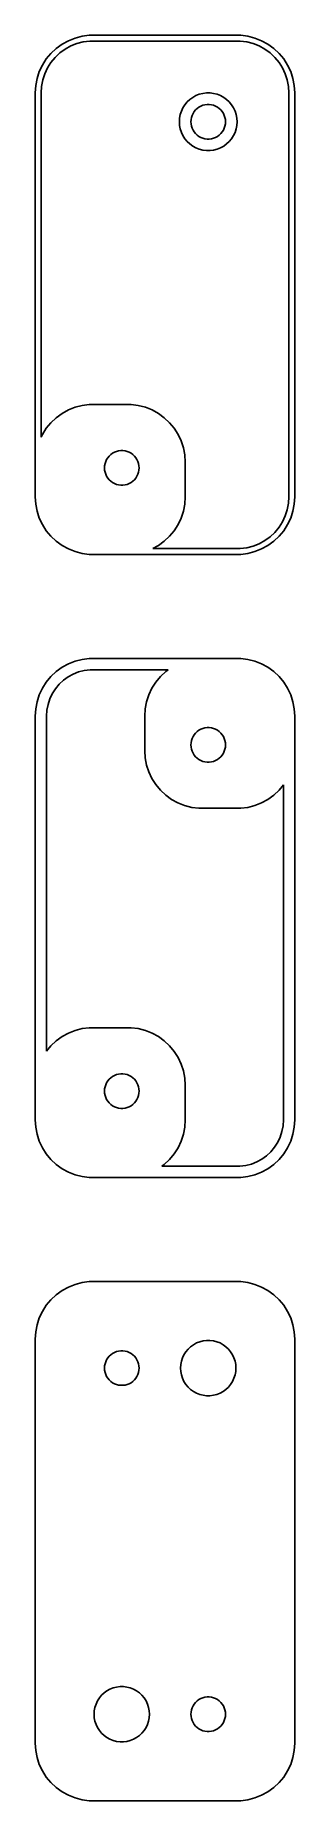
# Model space of a CAD drawing. Header units: metres. Extents: x -11 to 11, y 86 to 238.
import ezdxf

# ---------------------------------------------------------------- set-up
doc = ezdxf.new("R2010")
doc.units = ezdxf.units.M

msp = doc.modelspace()

# ---------------------------------------------------------------- linework, layer by layer
for p, q in [((-9.43712, 237.353), (-9.89484, 236.923)), ((-8.92912, 237.722), (-9.43712, 237.353)), ((-9.11839, 236.967), (-8.66121, 237.299)), ((-8.37889, 238.024), (-8.92912, 237.722)), ((-8.66121, 237.299), (-8.166, 237.572)), ((-7.79507, 238.255), (-8.37889, 238.024)), ((-8.166, 237.572), (-7.64056, 237.78)), ((-7.1869, 238.411), (-7.79507, 238.255)), ((-7.64056, 237.78), (-7.0932, 237.92)), ((-6.56395, 238.49), (-7.1869, 238.411)), ((-7.0932, 237.92), (-6.53255, 237.991)), ((6.56395, 238.49), (-6.56395, 238.49)), ((-6.53255, 237.991), (6.53255, 237.991)), ((6.53255, 237.991), (7.0932, 237.92)), ((7.1869, 238.411), (6.56395, 238.49)), ((7.0932, 237.92), (7.64056, 237.78)), ((7.79507, 238.255), (7.1869, 238.411)), ((7.64056, 237.78), (8.166, 237.572)), ((8.37889, 238.024), (7.79507, 238.255)), ((8.166, 237.572), (8.66121, 237.299)), ((8.92912, 237.722), (8.37889, 238.024)), ((8.66121, 237.299), (9.11839, 236.967)), ((9.43712, 237.353), (8.92912, 237.722)), ((9.89484, 236.923), (9.43712, 237.353)), ((-10.6315, 235.909), (-10.8989, 235.341)), ((-10.2951, 236.439), (-10.6315, 235.909)), ((-10.434, 235.157), (-10.1934, 235.668)), ((-9.89484, 236.923), (-10.2951, 236.439)), ((-10.1934, 235.668), (-9.89056, 236.145)), ((-9.89056, 236.145), (-9.53035, 236.58)), ((-9.53035, 236.58), (-9.11839, 236.967)), ((9.11839, 236.967), (9.53035, 236.58)), ((9.53035, 236.58), (9.89056, 236.145)), ((9.89056, 236.145), (10.1934, 235.668)), ((10.2951, 236.439), (9.89484, 236.923)), ((10.1934, 235.668), (10.434, 235.157)), ((10.6315, 235.909), (10.2951, 236.439)), ((10.8989, 235.341), (10.6315, 235.909)), ((-11.2106, 234.127), (-11.25, 233.5)), ((-11.0929, 234.743), (-11.2106, 234.127)), ((-10.8989, 235.341), (-11.0929, 234.743)), ((-10.75, 233.5), (-10.7145, 234.064)), ((-10.7145, 234.064), (-10.6086, 234.619)), ((-10.6086, 234.619), (-10.434, 235.157)), ((10.434, 235.157), (10.6086, 234.619)), ((10.6086, 234.619), (10.7145, 234.064)), ((10.7145, 234.064), (10.75, 233.5)), ((11.0929, 234.743), (10.8989, 235.341)), ((11.2106, 234.127), (11.0929, 234.743)), ((11.25, 233.5), (11.2106, 234.127)), ((-11.25, 233.5), (-11.25, 198.5)), ((-10.75, 203.657), (-10.75, 233.5)), ((1.92757, 232.711), (1.72745, 232.469)), ((2.15643, 232.926), (1.92757, 232.711)), ((2.41043, 233.111), (2.15643, 232.926)), ((2.68555, 233.262), (2.41043, 233.111)), ((2.97745, 233.378), (2.68555, 233.262)), ((3.28154, 233.456), (2.97745, 233.378)), ((3.59302, 233.495), (3.28154, 233.456)), ((3.90697, 233.495), (3.59302, 233.495)), ((4.21844, 233.456), (3.90697, 233.495)), ((4.52254, 233.378), (4.21844, 233.456)), ((4.81444, 233.262), (4.52254, 233.378)), ((5.08955, 233.111), (4.81444, 233.262)), ((5.34355, 232.926), (5.08955, 233.111)), ((5.57242, 232.711), (5.34355, 232.926)), ((5.77254, 232.469), (5.57242, 232.711)), ((10.75, 233.5), (10.75, 198.5)), ((11.25, 198.5), (11.25, 233.5)), ((1.2697, 231.313), (1.25, 231)), ((1.25, 231), (1.2697, 230.687)), ((1.32854, 231.622), (1.2697, 231.313)), ((1.42555, 231.92), (1.32854, 231.622)), ((1.55922, 232.204), (1.42555, 231.92)), ((1.72745, 232.469), (1.55922, 232.204)), ((2.25, 231), (2.26183, 231.188)), ((2.26183, 230.812), (2.25, 231)), ((2.26183, 231.188), (2.29712, 231.373)), ((2.29712, 231.373), (2.35533, 231.552)), ((2.35533, 231.552), (2.43553, 231.723)), ((2.43553, 231.723), (2.53647, 231.882)), ((2.53647, 231.882), (2.65654, 232.027)), ((2.65654, 232.027), (2.79385, 232.156)), ((2.79385, 232.156), (2.94626, 232.266)), ((2.94626, 232.266), (3.11133, 232.357)), ((3.11133, 232.357), (3.28647, 232.427)), ((3.28647, 232.427), (3.46892, 232.473)), ((3.46892, 232.473), (3.65581, 232.497)), ((3.65581, 232.497), (3.84418, 232.497)), ((3.84418, 232.497), (4.03107, 232.473)), ((4.03107, 232.473), (4.21352, 232.427)), ((4.21352, 232.427), (4.38866, 232.357)), ((4.38866, 232.357), (4.55373, 232.266)), ((4.55373, 232.266), (4.70613, 232.156)), ((4.70613, 232.156), (4.84344, 232.027)), ((4.84344, 232.027), (4.96352, 231.882)), ((4.96352, 231.882), (5.06445, 231.723)), ((5.06445, 231.723), (5.14465, 231.552)), ((5.14465, 231.552), (5.20287, 231.373)), ((5.20287, 231.373), (5.23816, 231.188)), ((5.23816, 231.188), (5.25, 231)), ((5.25, 231), (5.23816, 230.812)), ((5.94077, 232.204), (5.77254, 232.469)), ((6.07443, 231.92), (5.94077, 232.204)), ((6.17145, 231.622), (6.07443, 231.92)), ((6.23029, 231.313), (6.17145, 231.622)), ((6.25, 231), (6.23029, 231.313)), ((6.23029, 230.687), (6.25, 231)), ((1.2697, 230.687), (1.32854, 230.378)), ((1.32854, 230.378), (1.42555, 230.08)), ((1.42555, 230.08), (1.55922, 229.796)), ((1.55922, 229.796), (1.72745, 229.531)), ((1.72745, 229.531), (1.92757, 229.289)), ((2.29712, 230.627), (2.26183, 230.812)), ((2.35533, 230.448), (2.29712, 230.627)), ((2.43553, 230.277), (2.35533, 230.448)), ((2.53647, 230.118), (2.43553, 230.277)), ((2.65654, 229.973), (2.53647, 230.118)), ((2.79385, 229.844), (2.65654, 229.973)), ((2.94626, 229.734), (2.79385, 229.844)), ((3.11133, 229.643), (2.94626, 229.734)), ((3.28647, 229.573), (3.11133, 229.643)), ((3.46892, 229.527), (3.28647, 229.573)), ((3.65581, 229.503), (3.46892, 229.527)), ((3.84418, 229.503), (3.65581, 229.503)), ((4.03107, 229.527), (3.84418, 229.503)), ((4.21352, 229.573), (4.03107, 229.527)), ((4.38866, 229.643), (4.21352, 229.573)), ((4.55373, 229.734), (4.38866, 229.643)), ((4.70613, 229.844), (4.55373, 229.734)), ((4.84344, 229.973), (4.70613, 229.844)), ((4.96352, 230.118), (4.84344, 229.973)), ((5.06445, 230.277), (4.96352, 230.118)), ((5.14465, 230.448), (5.06445, 230.277)), ((5.20287, 230.627), (5.14465, 230.448)), ((5.23816, 230.812), (5.20287, 230.627)), ((5.57242, 229.289), (5.77254, 229.531)), ((5.77254, 229.531), (5.94077, 229.796)), ((5.94077, 229.796), (6.07443, 230.08)), ((6.07443, 230.08), (6.17145, 230.378)), ((6.17145, 230.378), (6.23029, 230.687)), ((1.92757, 229.289), (2.15643, 229.074)), ((2.15643, 229.074), (2.41043, 228.889)), ((2.41043, 228.889), (2.68555, 228.738)), ((2.68555, 228.738), (2.97745, 228.622)), ((2.97745, 228.622), (3.28154, 228.544)), ((3.28154, 228.544), (3.59302, 228.505)), ((3.59302, 228.505), (3.90697, 228.505)), ((3.90697, 228.505), (4.21844, 228.544)), ((4.21844, 228.544), (4.52254, 228.622)), ((4.52254, 228.622), (4.81444, 228.738)), ((4.81444, 228.738), (5.08955, 228.889)), ((5.08955, 228.889), (5.34355, 229.074)), ((5.34355, 229.074), (5.57242, 229.289)), ((-9.43712, 205.353), (-9.89484, 204.923)), ((-8.92912, 205.722), (-9.43712, 205.353)), ((-8.37889, 206.024), (-8.92912, 205.722)), ((-7.79507, 206.255), (-8.37889, 206.024)), ((-7.1869, 206.411), (-7.79507, 206.255)), ((-6.56395, 206.49), (-7.1869, 206.411)), ((-2.93604, 206.49), (-6.56395, 206.49)), ((-2.31308, 206.411), (-2.93604, 206.49)), ((-1.70491, 206.255), (-2.31308, 206.411)), ((-1.12109, 206.024), (-1.70491, 206.255)), ((-0.57086, 205.722), (-1.12109, 206.024)), ((-0.06287, 205.353), (-0.57086, 205.722)), ((0.39484, 204.923), (-0.06287, 205.353)), ((-10.6315, 203.909), (-10.75, 203.657)), ((-10.2951, 204.439), (-10.6315, 203.909)), ((-9.89484, 204.923), (-10.2951, 204.439)), ((0.79507, 204.439), (0.39484, 204.923)), ((1.13153, 203.909), (0.79507, 204.439)), ((1.39888, 203.341), (1.13153, 203.909)), ((-4.96352, 201.882), (-4.84344, 202.027)), ((-4.84344, 202.027), (-4.70613, 202.156)), ((-4.70613, 202.156), (-4.55373, 202.266)), ((-4.55373, 202.266), (-4.38866, 202.357)), ((-4.38866, 202.357), (-4.21352, 202.427)), ((-4.21352, 202.427), (-4.03107, 202.473)), ((-4.03107, 202.473), (-3.84418, 202.497)), ((-3.84418, 202.497), (-3.65581, 202.497)), ((-3.65581, 202.497), (-3.46892, 202.473)), ((-3.46892, 202.473), (-3.28647, 202.427)), ((-3.28647, 202.427), (-3.11133, 202.357)), ((-3.11133, 202.357), (-2.94626, 202.266)), ((-2.94626, 202.266), (-2.79385, 202.156)), ((-2.79385, 202.156), (-2.65654, 202.027)), ((-2.65654, 202.027), (-2.53647, 201.882)), ((1.59291, 202.743), (1.39888, 203.341)), ((1.71057, 202.127), (1.59291, 202.743)), ((1.75, 201.5), (1.71057, 202.127)), ((-5.25, 201), (-5.23816, 201.188)), ((-5.23816, 200.812), (-5.25, 201)), ((-5.23816, 201.188), (-5.20287, 201.373)), ((-5.20287, 200.627), (-5.23816, 200.812)), ((-5.20287, 201.373), (-5.14465, 201.552)), ((-5.14465, 200.448), (-5.20287, 200.627)), ((-5.14465, 201.552), (-5.06445, 201.723)), ((-5.06445, 200.277), (-5.14465, 200.448)), ((-5.06445, 201.723), (-4.96352, 201.882)), ((-2.53647, 201.882), (-2.43553, 201.723)), ((-2.43553, 201.723), (-2.35533, 201.552)), ((-2.35533, 200.448), (-2.43553, 200.277)), ((-2.35533, 201.552), (-2.29712, 201.373)), ((-2.29712, 200.627), (-2.35533, 200.448)), ((-2.29712, 201.373), (-2.26183, 201.188)), ((-2.26183, 200.812), (-2.29712, 200.627)), ((-2.26183, 201.188), (-2.25, 201)), ((-2.25, 201), (-2.26183, 200.812)), ((1.75, 198.5), (1.75, 201.5)), ((-4.96352, 200.118), (-5.06445, 200.277)), ((-4.84344, 199.973), (-4.96352, 200.118)), ((-4.70613, 199.844), (-4.84344, 199.973)), ((-4.55373, 199.734), (-4.70613, 199.844)), ((-4.38866, 199.643), (-4.55373, 199.734)), ((-4.21352, 199.573), (-4.38866, 199.643)), ((-4.03107, 199.527), (-4.21352, 199.573)), ((-3.84418, 199.503), (-4.03107, 199.527)), ((-3.65581, 199.503), (-3.84418, 199.503)), ((-3.46892, 199.527), (-3.65581, 199.503)), ((-3.28647, 199.573), (-3.46892, 199.527)), ((-3.11133, 199.643), (-3.28647, 199.573)), ((-2.94626, 199.734), (-3.11133, 199.643)), ((-2.79385, 199.844), (-2.94626, 199.734)), ((-2.65654, 199.973), (-2.79385, 199.844)), ((-2.53647, 200.118), (-2.65654, 199.973)), ((-2.43553, 200.277), (-2.53647, 200.118)), ((-11.25, 198.5), (-11.2106, 197.873)), ((-11.2106, 197.873), (-11.0929, 197.257)), ((1.59291, 197.257), (1.71057, 197.873)), ((1.71057, 197.873), (1.75, 198.5)), ((10.6086, 197.381), (10.434, 196.843)), ((10.7145, 197.936), (10.6086, 197.381)), ((10.75, 198.5), (10.7145, 197.936)), ((11.0929, 197.257), (11.2106, 197.873)), ((11.2106, 197.873), (11.25, 198.5)), ((-11.0929, 197.257), (-10.8989, 196.659)), ((-10.8989, 196.659), (-10.6315, 196.091)), ((-10.6315, 196.091), (-10.2951, 195.561)), ((0.79507, 195.561), (1.13153, 196.091)), ((1.13153, 196.091), (1.39888, 196.659)), ((1.39888, 196.659), (1.59291, 197.257)), ((9.89056, 195.855), (9.53035, 195.42)), ((10.1934, 196.332), (9.89056, 195.855)), ((10.434, 196.843), (10.1934, 196.332)), ((10.2951, 195.561), (10.6315, 196.091)), ((10.6315, 196.091), (10.8989, 196.659)), ((10.8989, 196.659), (11.0929, 197.257)), ((-10.2951, 195.561), (-9.89484, 195.077)), ((-9.89484, 195.077), (-9.43712, 194.647)), ((-9.43712, 194.647), (-8.92912, 194.278)), ((-0.57086, 194.278), (-0.06287, 194.647)), ((-0.06287, 194.647), (0.39484, 195.077)), ((0.39484, 195.077), (0.79507, 195.561)), ((8.166, 194.428), (7.64056, 194.22)), ((8.66121, 194.701), (8.166, 194.428)), ((9.11839, 195.033), (8.66121, 194.701)), ((8.92912, 194.278), (9.43712, 194.647)), ((9.53035, 195.42), (9.11839, 195.033)), ((9.43712, 194.647), (9.89484, 195.077)), ((9.89484, 195.077), (10.2951, 195.561)), ((-8.92912, 194.278), (-8.37889, 193.976)), ((-8.37889, 193.976), (-7.79507, 193.745)), ((-7.79507, 193.745), (-7.1869, 193.589)), ((-7.1869, 193.589), (-6.56395, 193.51)), ((-6.56395, 193.51), (6.56395, 193.51)), ((-1.06104, 194.009), (-0.57086, 194.278)), ((6.53255, 194.009), (-1.06104, 194.009)), ((7.0932, 194.08), (6.53255, 194.009)), ((6.56395, 193.51), (7.1869, 193.589)), ((7.64056, 194.22), (7.0932, 194.08)), ((7.1869, 193.589), (7.79507, 193.745)), ((7.79507, 193.745), (8.37889, 193.976)), ((8.37889, 193.976), (8.92912, 194.278)), ((-8.92912, 183.722), (-9.43712, 183.353)), ((-8.37889, 184.024), (-8.92912, 183.722)), ((-7.79507, 184.255), (-8.37889, 184.024)), ((-7.1869, 184.411), (-7.79507, 184.255)), ((-6.56395, 184.49), (-7.1869, 184.411)), ((6.56395, 184.49), (-6.56395, 184.49)), ((7.1869, 184.411), (6.56395, 184.49)), ((7.79507, 184.255), (7.1869, 184.411)), ((8.37889, 184.024), (7.79507, 184.255)), ((8.92912, 183.722), (8.37889, 184.024)), ((9.43712, 183.353), (8.92912, 183.722)), ((-10.2951, 182.439), (-10.6315, 181.909)), ((-9.89484, 182.923), (-10.2951, 182.439)), ((-9.43712, 183.353), (-9.89484, 182.923)), ((-9.50417, 181.864), (-9.18219, 182.254)), ((-9.18219, 182.254), (-8.81395, 182.599)), ((-8.81395, 182.599), (-8.40529, 182.896)), ((-8.40529, 182.896), (-7.96265, 183.14)), ((-7.96265, 183.14), (-7.49298, 183.326)), ((-7.49298, 183.326), (-7.00371, 183.451)), ((-7.00371, 183.451), (-6.50256, 183.514)), ((-6.50256, 183.514), (0.28568, 183.514)), ((-0.79507, 182.439), (-1.13153, 181.909)), ((-0.39484, 182.923), (-0.79507, 182.439)), ((0.06287, 183.353), (-0.39484, 182.923)), ((0.28568, 183.514), (0.06287, 183.353)), ((9.89484, 182.923), (9.43712, 183.353)), ((10.2951, 182.439), (9.89484, 182.923)), ((10.6315, 181.909), (10.2951, 182.439)), ((-11.0929, 180.743), (-11.2106, 180.127)), ((-10.8989, 181.341), (-11.0929, 180.743)), ((-10.6315, 181.909), (-10.8989, 181.341)), ((-10.146, 180.5), (-9.98991, 180.981)), ((-9.98991, 180.981), (-9.77484, 181.438)), ((-9.77484, 181.438), (-9.50417, 181.864)), ((-1.59291, 180.743), (-1.71057, 180.127)), ((-1.39888, 181.341), (-1.59291, 180.743)), ((-1.13153, 181.909), (-1.39888, 181.341)), ((10.8989, 181.341), (10.6315, 181.909)), ((11.0929, 180.743), (10.8989, 181.341)), ((11.2106, 180.127), (11.0929, 180.743)), ((-11.2106, 180.127), (-11.25, 179.5)), ((-11.25, 179.5), (-11.25, 144.5)), ((-10.2724, 179.5), (-10.2407, 180.004)), ((-10.2724, 150.466), (-10.2724, 179.5)), ((-10.2407, 180.004), (-10.146, 180.5)), ((-1.71057, 180.127), (-1.75, 179.5)), ((-1.75, 179.5), (-1.75, 176.5)), ((11.25, 179.5), (11.2106, 180.127)), ((11.25, 144.5), (11.25, 179.5)), ((2.29712, 177.373), (2.35533, 177.552)), ((2.35533, 177.552), (2.43553, 177.723)), ((2.43553, 177.723), (2.53647, 177.882)), ((2.53647, 177.882), (2.65654, 178.027)), ((2.65654, 178.027), (2.79385, 178.156)), ((2.79385, 178.156), (2.94626, 178.266)), ((2.94626, 178.266), (3.11133, 178.357)), ((3.11133, 178.357), (3.28647, 178.427)), ((3.28647, 178.427), (3.46892, 178.473)), ((3.46892, 178.473), (3.65581, 178.497)), ((3.65581, 178.497), (3.84418, 178.497)), ((3.84418, 178.497), (4.03107, 178.473)), ((4.03107, 178.473), (4.21352, 178.427)), ((4.21352, 178.427), (4.38866, 178.357)), ((4.38866, 178.357), (4.55373, 178.266)), ((4.55373, 178.266), (4.70613, 178.156)), ((4.70613, 178.156), (4.84344, 178.027)), ((4.84344, 178.027), (4.96352, 177.882)), ((4.96352, 177.882), (5.06445, 177.723)), ((5.06445, 177.723), (5.14465, 177.552)), ((5.14465, 177.552), (5.20287, 177.373)), ((-1.75, 176.5), (-1.71057, 175.873)), ((2.25, 177), (2.26183, 177.188)), ((2.26183, 176.812), (2.25, 177)), ((2.26183, 177.188), (2.29712, 177.373)), ((2.29712, 176.627), (2.26183, 176.812)), ((2.35533, 176.448), (2.29712, 176.627)), ((2.43553, 176.277), (2.35533, 176.448)), ((2.53647, 176.118), (2.43553, 176.277)), ((2.65654, 175.973), (2.53647, 176.118)), ((2.79385, 175.844), (2.65654, 175.973)), ((4.84344, 175.973), (4.70613, 175.844)), ((4.96352, 176.118), (4.84344, 175.973)), ((5.06445, 176.277), (4.96352, 176.118)), ((5.14465, 176.448), (5.06445, 176.277)), ((5.20287, 176.627), (5.14465, 176.448)), ((5.20287, 177.373), (5.23816, 177.188)), ((5.23816, 176.812), (5.20287, 176.627)), ((5.23816, 177.188), (5.25, 177)), ((5.25, 177), (5.23816, 176.812)), ((-1.71057, 175.873), (-1.59291, 175.257)), ((-1.59291, 175.257), (-1.39888, 174.659)), ((-1.39888, 174.659), (-1.13153, 174.091)), ((2.94626, 175.734), (2.79385, 175.844)), ((3.11133, 175.643), (2.94626, 175.734)), ((3.28647, 175.573), (3.11133, 175.643)), ((3.46892, 175.527), (3.28647, 175.573)), ((3.65581, 175.503), (3.46892, 175.527)), ((3.84418, 175.503), (3.65581, 175.503)), ((4.03107, 175.527), (3.84418, 175.503)), ((4.21352, 175.573), (4.03107, 175.527)), ((4.38866, 175.643), (4.21352, 175.573)), ((4.55373, 175.734), (4.38866, 175.643)), ((4.70613, 175.844), (4.55373, 175.734)), ((-1.13153, 174.091), (-0.79507, 173.561)), ((-0.79507, 173.561), (-0.39484, 173.077)), ((-0.39484, 173.077), (0.06287, 172.647)), ((9.43712, 172.647), (9.89484, 173.077)), ((9.89484, 173.077), (10.2724, 173.534)), ((10.2724, 173.534), (10.2724, 144.5)), ((0.06287, 172.647), (0.57086, 172.278)), ((0.57086, 172.278), (1.12109, 171.976)), ((1.12109, 171.976), (1.70491, 171.745)), ((1.70491, 171.745), (2.31308, 171.589)), ((2.31308, 171.589), (2.93604, 171.51)), ((2.93604, 171.51), (6.56395, 171.51)), ((6.56395, 171.51), (7.1869, 171.589)), ((7.1869, 171.589), (7.79507, 171.745)), ((7.79507, 171.745), (8.37889, 171.976)), ((8.37889, 171.976), (8.92912, 172.278)), ((8.92912, 172.278), (9.43712, 172.647)), ((-8.92912, 151.722), (-9.43712, 151.353)), ((-8.37889, 152.024), (-8.92912, 151.722)), ((-7.79507, 152.255), (-8.37889, 152.024)), ((-7.1869, 152.411), (-7.79507, 152.255)), ((-6.56395, 152.49), (-7.1869, 152.411)), ((-2.93604, 152.49), (-6.56395, 152.49)), ((-2.31308, 152.411), (-2.93604, 152.49)), ((-1.70491, 152.255), (-2.31308, 152.411)), ((-1.12109, 152.024), (-1.70491, 152.255)), ((-0.57086, 151.722), (-1.12109, 152.024)), ((-0.06287, 151.353), (-0.57086, 151.722)), ((-9.89484, 150.923), (-10.2724, 150.466)), ((-9.43712, 151.353), (-9.89484, 150.923)), ((0.39484, 150.923), (-0.06287, 151.353)), ((0.79507, 150.439), (0.39484, 150.923)), ((1.13153, 149.909), (0.79507, 150.439)), ((-4.38866, 148.357), (-4.21352, 148.427)), ((-4.21352, 148.427), (-4.03107, 148.473)), ((-4.03107, 148.473), (-3.84418, 148.497)), ((-3.84418, 148.497), (-3.65581, 148.497)), ((-3.65581, 148.497), (-3.46892, 148.473)), ((-3.46892, 148.473), (-3.28647, 148.427)), ((-3.28647, 148.427), (-3.11133, 148.357)), ((1.39888, 149.341), (1.13153, 149.909)), ((1.59291, 148.743), (1.39888, 149.341)), ((1.71057, 148.127), (1.59291, 148.743)), ((-5.25, 147), (-5.23816, 147.188)), ((-5.23816, 146.812), (-5.25, 147)), ((-5.23816, 147.188), (-5.20287, 147.373)), ((-5.20287, 147.373), (-5.14465, 147.552)), ((-5.14465, 147.552), (-5.06445, 147.723)), ((-5.06445, 147.723), (-4.96352, 147.882)), ((-4.96352, 147.882), (-4.84344, 148.027)), ((-4.84344, 148.027), (-4.70613, 148.156)), ((-4.70613, 148.156), (-4.55373, 148.266)), ((-4.55373, 148.266), (-4.38866, 148.357)), ((-3.11133, 148.357), (-2.94626, 148.266)), ((-2.94626, 148.266), (-2.79385, 148.156)), ((-2.79385, 148.156), (-2.65654, 148.027)), ((-2.65654, 148.027), (-2.53647, 147.882)), ((-2.53647, 147.882), (-2.43553, 147.723)), ((-2.43553, 147.723), (-2.35533, 147.552)), ((-2.35533, 147.552), (-2.29712, 147.373)), ((-2.29712, 147.373), (-2.26183, 147.188)), ((-2.26183, 147.188), (-2.25, 147)), ((-2.25, 147), (-2.26183, 146.812)), ((1.75, 147.5), (1.71057, 148.127)), ((1.75, 144.5), (1.75, 147.5)), ((-5.20287, 146.627), (-5.23816, 146.812)), ((-5.14465, 146.448), (-5.20287, 146.627)), ((-5.06445, 146.277), (-5.14465, 146.448)), ((-4.96352, 146.118), (-5.06445, 146.277)), ((-4.84344, 145.973), (-4.96352, 146.118)), ((-4.70613, 145.844), (-4.84344, 145.973)), ((-4.55373, 145.734), (-4.70613, 145.844)), ((-4.38866, 145.643), (-4.55373, 145.734)), ((-4.21352, 145.573), (-4.38866, 145.643)), ((-4.03107, 145.527), (-4.21352, 145.573)), ((-3.84418, 145.503), (-4.03107, 145.527)), ((-3.65581, 145.503), (-3.84418, 145.503)), ((-3.46892, 145.527), (-3.65581, 145.503)), ((-3.28647, 145.573), (-3.46892, 145.527)), ((-3.11133, 145.643), (-3.28647, 145.573)), ((-2.94626, 145.734), (-3.11133, 145.643)), ((-2.79385, 145.844), (-2.94626, 145.734)), ((-2.65654, 145.973), (-2.79385, 145.844)), ((-2.53647, 146.118), (-2.65654, 145.973)), ((-2.43553, 146.277), (-2.53647, 146.118)), ((-2.35533, 146.448), (-2.43553, 146.277)), ((-2.29712, 146.627), (-2.35533, 146.448)), ((-2.26183, 146.812), (-2.29712, 146.627)), ((-11.25, 144.5), (-11.2106, 143.873)), ((-11.2106, 143.873), (-11.0929, 143.257)), ((1.59291, 143.257), (1.71057, 143.873)), ((1.71057, 143.873), (1.75, 144.5)), ((10.2407, 143.996), (10.146, 143.5)), ((10.2724, 144.5), (10.2407, 143.996)), ((11.0929, 143.257), (11.2106, 143.873)), ((11.2106, 143.873), (11.25, 144.5)), ((-11.0929, 143.257), (-10.8989, 142.659)), ((-10.8989, 142.659), (-10.6315, 142.091)), ((1.13153, 142.091), (1.39888, 142.659)), ((1.39888, 142.659), (1.59291, 143.257)), ((9.77484, 142.562), (9.50417, 142.136)), ((9.98991, 143.019), (9.77484, 142.562)), ((10.146, 143.5), (9.98991, 143.019)), ((10.6315, 142.091), (10.8989, 142.659)), ((10.8989, 142.659), (11.0929, 143.257)), ((-10.6315, 142.091), (-10.2951, 141.561)), ((-10.2951, 141.561), (-9.89484, 141.077)), ((-9.89484, 141.077), (-9.43712, 140.647)), ((-0.06287, 140.647), (0.39484, 141.077)), ((0.39484, 141.077), (0.79507, 141.561)), ((0.79507, 141.561), (1.13153, 142.091)), ((7.96265, 140.86), (7.49298, 140.674)), ((8.40529, 141.104), (7.96265, 140.86)), ((8.81395, 141.401), (8.40529, 141.104)), ((9.18219, 141.746), (8.81395, 141.401)), ((9.50417, 142.136), (9.18219, 141.746)), ((9.43712, 140.647), (9.89484, 141.077)), ((9.89484, 141.077), (10.2951, 141.561)), ((10.2951, 141.561), (10.6315, 142.091)), ((-9.43712, 140.647), (-8.92912, 140.278)), ((-8.92912, 140.278), (-8.37889, 139.976)), ((-8.37889, 139.976), (-7.79507, 139.745)), ((-7.79507, 139.745), (-7.1869, 139.589)), ((-7.1869, 139.589), (-6.56395, 139.51)), ((-6.56395, 139.51), (6.56395, 139.51)), ((-0.28568, 140.486), (-0.06287, 140.647)), ((6.50256, 140.486), (-0.28568, 140.486)), ((7.00371, 140.549), (6.50256, 140.486)), ((6.56395, 139.51), (7.1869, 139.589)), ((7.49298, 140.674), (7.00371, 140.549)), ((7.1869, 139.589), (7.79507, 139.745)), ((7.79507, 139.745), (8.37889, 139.976)), ((8.37889, 139.976), (8.92912, 140.278)), ((8.92912, 140.278), (9.43712, 140.647)), ((-7.79507, 130.255), (-8.37889, 130.024)), ((-7.1869, 130.411), (-7.79507, 130.255)), ((-6.56395, 130.49), (-7.1869, 130.411)), ((6.56395, 130.49), (-6.56395, 130.49)), ((7.1869, 130.411), (6.56395, 130.49)), ((7.79507, 130.255), (7.1869, 130.411)), ((8.37889, 130.024), (7.79507, 130.255)), ((-9.89484, 128.923), (-10.2951, 128.439)), ((-9.43712, 129.353), (-9.89484, 128.923)), ((-8.92912, 129.722), (-9.43712, 129.353)), ((-8.37889, 130.024), (-8.92912, 129.722)), ((8.92912, 129.722), (8.37889, 130.024)), ((9.43712, 129.353), (8.92912, 129.722)), ((9.89484, 128.923), (9.43712, 129.353)), ((10.2951, 128.439), (9.89484, 128.923)), ((-10.8989, 127.341), (-11.0929, 126.743)), ((-10.6315, 127.909), (-10.8989, 127.341)), ((-10.2951, 128.439), (-10.6315, 127.909)), ((10.6315, 127.909), (10.2951, 128.439)), ((10.8989, 127.341), (10.6315, 127.909)), ((11.0929, 126.743), (10.8989, 127.341)), ((-11.2106, 126.127), (-11.25, 125.5)), ((-11.25, 125.5), (-11.25, 90.5)), ((-11.0929, 126.743), (-11.2106, 126.127)), ((11.2106, 126.127), (11.0929, 126.743)), ((11.25, 125.5), (11.2106, 126.127)), ((11.25, 90.5), (11.25, 125.5)), ((-4.96352, 123.882), (-4.84344, 124.027)), ((-4.84344, 124.027), (-4.70613, 124.156)), ((-4.70613, 124.156), (-4.55373, 124.266)), ((-4.55373, 124.266), (-4.38866, 124.357)), ((-4.38866, 124.357), (-4.21352, 124.427)), ((-4.21352, 124.427), (-4.03107, 124.473)), ((-4.03107, 124.473), (-3.84418, 124.497)), ((-3.84418, 124.497), (-3.65581, 124.497)), ((-3.65581, 124.497), (-3.46892, 124.473)), ((-3.46892, 124.473), (-3.28647, 124.427)), ((-3.28647, 124.427), (-3.11133, 124.357)), ((-3.11133, 124.357), (-2.94626, 124.266)), ((-2.94626, 124.266), (-2.79385, 124.156)), ((-2.79385, 124.156), (-2.65654, 124.027)), ((-2.65654, 124.027), (-2.53647, 123.882)), ((1.51852, 123.883), (1.64685, 124.156)), ((1.64685, 124.156), (1.80835, 124.411)), ((1.80835, 124.411), (2.00047, 124.643)), ((2.00047, 124.643), (2.22017, 124.849)), ((2.22017, 124.849), (2.464, 125.026)), ((2.464, 125.026), (2.72812, 125.172)), ((2.72812, 125.172), (3.00835, 125.283)), ((3.00835, 125.283), (3.30028, 125.357)), ((3.30028, 125.357), (3.59929, 125.395)), ((3.59929, 125.395), (3.9007, 125.395)), ((3.9007, 125.395), (4.19971, 125.357)), ((4.19971, 125.357), (4.49164, 125.283)), ((4.49164, 125.283), (4.77187, 125.172)), ((4.77187, 125.172), (5.03598, 125.026)), ((5.03598, 125.026), (5.27982, 124.849)), ((5.27982, 124.849), (5.49951, 124.643)), ((5.49951, 124.643), (5.69164, 124.411)), ((5.69164, 124.411), (5.85313, 124.156)), ((5.85313, 124.156), (5.98146, 123.883)), ((-5.25, 123), (-5.23816, 123.188)), ((-5.23816, 122.812), (-5.25, 123)), ((-5.23816, 123.188), (-5.20287, 123.373)), ((-5.20287, 122.627), (-5.23816, 122.812)), ((-5.20287, 123.373), (-5.14465, 123.552)), ((-5.14465, 122.448), (-5.20287, 122.627)), ((-5.14465, 123.552), (-5.06445, 123.723)), ((-5.06445, 122.277), (-5.14465, 122.448)), ((-5.06445, 123.723), (-4.96352, 123.882)), ((-2.53647, 123.882), (-2.43553, 123.723)), ((-2.43553, 123.723), (-2.35533, 123.552)), ((-2.35533, 122.448), (-2.43553, 122.277)), ((-2.35533, 123.552), (-2.29712, 123.373)), ((-2.29712, 122.627), (-2.35533, 122.448)), ((-2.29712, 123.373), (-2.26183, 123.188)), ((-2.26183, 122.812), (-2.29712, 122.627)), ((-2.26183, 123.188), (-2.25, 123)), ((-2.25, 123), (-2.26183, 122.812)), ((1.34999, 123), (1.36891, 123.301)), ((1.36891, 122.699), (1.34999, 123)), ((1.36891, 123.301), (1.4254, 123.597)), ((1.4254, 122.403), (1.36891, 122.699)), ((1.4254, 123.597), (1.51852, 123.883)), ((1.51852, 122.117), (1.4254, 122.403)), ((5.98146, 123.883), (6.07458, 123.597)), ((6.07458, 122.403), (5.98146, 122.117)), ((6.07458, 123.597), (6.13107, 123.301)), ((6.13107, 122.699), (6.07458, 122.403)), ((6.13107, 123.301), (6.14999, 123)), ((6.14999, 123), (6.13107, 122.699)), ((-4.96352, 122.118), (-5.06445, 122.277)), ((-4.84344, 121.973), (-4.96352, 122.118)), ((-4.70613, 121.844), (-4.84344, 121.973)), ((-4.55373, 121.734), (-4.70613, 121.844)), ((-4.38866, 121.643), (-4.55373, 121.734)), ((-4.21352, 121.573), (-4.38866, 121.643)), ((-4.03107, 121.527), (-4.21352, 121.573)), ((-3.84418, 121.503), (-4.03107, 121.527)), ((-3.65581, 121.503), (-3.84418, 121.503)), ((-3.46892, 121.527), (-3.65581, 121.503)), ((-3.28647, 121.573), (-3.46892, 121.527)), ((-3.11133, 121.643), (-3.28647, 121.573)), ((-2.94626, 121.734), (-3.11133, 121.643)), ((-2.79385, 121.844), (-2.94626, 121.734)), ((-2.65654, 121.973), (-2.79385, 121.844)), ((-2.53647, 122.118), (-2.65654, 121.973)), ((-2.43553, 122.277), (-2.53647, 122.118)), ((1.64685, 121.844), (1.51852, 122.117)), ((1.80835, 121.589), (1.64685, 121.844)), ((2.00047, 121.357), (1.80835, 121.589)), ((2.22017, 121.151), (2.00047, 121.357)), ((2.464, 120.974), (2.22017, 121.151)), ((2.72812, 120.828), (2.464, 120.974)), ((5.03598, 120.974), (4.77187, 120.828)), ((5.27982, 121.151), (5.03598, 120.974)), ((5.49951, 121.357), (5.27982, 121.151)), ((5.69164, 121.589), (5.49951, 121.357)), ((5.85313, 121.844), (5.69164, 121.589)), ((5.98146, 122.117), (5.85313, 121.844)), ((3.00835, 120.717), (2.72812, 120.828)), ((3.30028, 120.643), (3.00835, 120.717)), ((3.59929, 120.605), (3.30028, 120.643)), ((3.9007, 120.605), (3.59929, 120.605)), ((4.19971, 120.643), (3.9007, 120.605)), ((4.49164, 120.717), (4.19971, 120.643)), ((4.77187, 120.828), (4.49164, 120.717)), ((-5.49951, 94.6429), (-5.27982, 94.8492)), ((-5.27982, 94.8492), (-5.03598, 95.0264)), ((-5.03598, 95.0264), (-4.77187, 95.1716)), ((-4.77187, 95.1716), (-4.49164, 95.2825)), ((-4.49164, 95.2825), (-4.19971, 95.3575)), ((-4.19971, 95.3575), (-3.9007, 95.3953)), ((-3.9007, 95.3953), (-3.59929, 95.3953)), ((-3.59929, 95.3953), (-3.30028, 95.3575)), ((-3.30028, 95.3575), (-3.00835, 95.2825)), ((-3.00835, 95.2825), (-2.72812, 95.1716)), ((-2.72812, 95.1716), (-2.464, 95.0264)), ((-2.464, 95.0264), (-2.22017, 94.8492)), ((-2.22017, 94.8492), (-2.00047, 94.6429)), ((-6.13107, 93.3008), (-6.07458, 93.5969)), ((-6.07458, 93.5969), (-5.98146, 93.8835)), ((-5.98146, 93.8835), (-5.85313, 94.1562)), ((-5.85313, 94.1562), (-5.69164, 94.4107)), ((-5.69164, 94.4107), (-5.49951, 94.6429)), ((-2.00047, 94.6429), (-1.80835, 94.4107)), ((-1.80835, 94.4107), (-1.64685, 94.1562)), ((-1.64685, 94.1562), (-1.51852, 93.8835)), ((-1.51852, 93.8835), (-1.4254, 93.5969)), ((-1.4254, 93.5969), (-1.36891, 93.3008)), ((2.26183, 93.188), (2.29712, 93.373)), ((2.29712, 93.373), (2.35533, 93.5522)), ((2.35533, 93.5522), (2.43553, 93.7226)), ((2.43553, 93.7226), (2.53647, 93.8817)), ((2.53647, 93.8817), (2.65654, 94.0268)), ((2.65654, 94.0268), (2.79385, 94.1558)), ((2.79385, 94.1558), (2.94626, 94.2665)), ((2.94626, 94.2665), (3.11133, 94.3573)), ((3.11133, 94.3573), (3.28647, 94.4266)), ((3.28647, 94.4266), (3.46892, 94.4734)), ((3.46892, 94.4734), (3.65581, 94.4971)), ((3.65581, 94.4971), (3.84418, 94.4971)), ((3.84418, 94.4971), (4.03107, 94.4734)), ((4.03107, 94.4734), (4.21352, 94.4266)), ((4.21352, 94.4266), (4.38866, 94.3573)), ((4.38866, 94.3573), (4.55373, 94.2665)), ((4.55373, 94.2665), (4.70613, 94.1558)), ((4.70613, 94.1558), (4.84344, 94.0268)), ((4.84344, 94.0268), (4.96352, 93.8817)), ((4.96352, 93.8817), (5.06445, 93.7226)), ((5.06445, 93.7226), (5.14465, 93.5522)), ((5.14465, 93.5522), (5.20287, 93.373)), ((5.20287, 93.373), (5.23816, 93.188)), ((-6.14999, 93), (-6.13107, 93.3008)), ((-6.13107, 92.6992), (-6.14999, 93)), ((-6.07458, 92.4032), (-6.13107, 92.6992)), ((-5.98146, 92.1165), (-6.07458, 92.4032)), ((-5.85313, 91.8438), (-5.98146, 92.1165)), ((-5.69164, 91.5893), (-5.85313, 91.8438)), ((-1.64685, 91.8438), (-1.80835, 91.5893)), ((-1.51852, 92.1165), (-1.64685, 91.8438)), ((-1.4254, 92.4032), (-1.51852, 92.1165)), ((-1.36891, 92.6992), (-1.4254, 92.4032)), ((-1.36891, 93.3008), (-1.34999, 93)), ((-1.34999, 93), (-1.36891, 92.6992)), ((2.25, 93), (2.26183, 93.188)), ((2.26183, 92.812), (2.25, 93)), ((2.29712, 92.627), (2.26183, 92.812)), ((2.35533, 92.4478), (2.29712, 92.627)), ((2.43553, 92.2774), (2.35533, 92.4478)), ((2.53647, 92.1183), (2.43553, 92.2774)), ((2.65654, 91.9732), (2.53647, 92.1183)), ((2.79385, 91.8442), (2.65654, 91.9732)), ((2.94626, 91.7335), (2.79385, 91.8442)), ((4.70613, 91.8442), (4.55373, 91.7335)), ((4.84344, 91.9732), (4.70613, 91.8442)), ((4.96352, 92.1183), (4.84344, 91.9732)), ((5.06445, 92.2774), (4.96352, 92.1183)), ((5.14465, 92.4478), (5.06445, 92.2774)), ((5.20287, 92.627), (5.14465, 92.4478)), ((5.23816, 92.812), (5.20287, 92.627)), ((5.23816, 93.188), (5.25, 93)), ((5.25, 93), (5.23816, 92.812)), ((-11.25, 90.5), (-11.2106, 89.8733)), ((-5.49951, 91.3571), (-5.69164, 91.5893)), ((-5.27982, 91.1508), (-5.49951, 91.3571)), ((-5.03598, 90.9736), (-5.27982, 91.1508)), ((-4.77187, 90.8284), (-5.03598, 90.9736)), ((-4.49164, 90.7175), (-4.77187, 90.8284)), ((-4.19971, 90.6425), (-4.49164, 90.7175)), ((-3.9007, 90.6047), (-4.19971, 90.6425)), ((-3.59929, 90.6047), (-3.9007, 90.6047)), ((-3.30028, 90.6425), (-3.59929, 90.6047)), ((-3.00835, 90.7175), (-3.30028, 90.6425)), ((-2.72812, 90.8284), (-3.00835, 90.7175)), ((-2.464, 90.9736), (-2.72812, 90.8284)), ((-2.22017, 91.1508), (-2.464, 90.9736)), ((-2.00047, 91.3571), (-2.22017, 91.1508)), ((-1.80835, 91.5893), (-2.00047, 91.3571)), ((3.11133, 91.6428), (2.94626, 91.7335)), ((3.28647, 91.5734), (3.11133, 91.6428)), ((3.46892, 91.5266), (3.28647, 91.5734)), ((3.65581, 91.503), (3.46892, 91.5266)), ((3.84418, 91.503), (3.65581, 91.503)), ((4.03107, 91.5266), (3.84418, 91.503)), ((4.21352, 91.5734), (4.03107, 91.5266)), ((4.38866, 91.6428), (4.21352, 91.5734)), ((4.55373, 91.7335), (4.38866, 91.6428)), ((11.2106, 89.8733), (11.25, 90.5)), ((-11.2106, 89.8733), (-11.0929, 89.2566)), ((-11.0929, 89.2566), (-10.8989, 88.6594)), ((10.8989, 88.6594), (11.0929, 89.2566)), ((11.0929, 89.2566), (11.2106, 89.8733)), ((-10.8989, 88.6594), (-10.6315, 88.0912)), ((-10.6315, 88.0912), (-10.2951, 87.5611)), ((-10.2951, 87.5611), (-9.89484, 87.0773)), ((9.89484, 87.0773), (10.2951, 87.5611)), ((10.2951, 87.5611), (10.6315, 88.0912)), ((10.6315, 88.0912), (10.8989, 88.6594)), ((-9.89484, 87.0773), (-9.43712, 86.6474)), ((-9.43712, 86.6474), (-8.92912, 86.2784)), ((-8.92912, 86.2784), (-8.37889, 85.9759)), ((-8.37889, 85.9759), (-7.79507, 85.7447)), ((-7.79507, 85.7447), (-7.1869, 85.5886)), ((7.1869, 85.5886), (7.79507, 85.7447)), ((7.79507, 85.7447), (8.37889, 85.9759)), ((8.37889, 85.9759), (8.92912, 86.2784)), ((8.92912, 86.2784), (9.43712, 86.6474)), ((9.43712, 86.6474), (9.89484, 87.0773)), ((-7.1869, 85.5886), (-6.56395, 85.5099)), ((-6.56395, 85.5099), (6.56395, 85.5099)), ((6.56395, 85.5099), (7.1869, 85.5886))]:
    msp.add_line(p, q)

doc.saveas('drawing.dxf')
